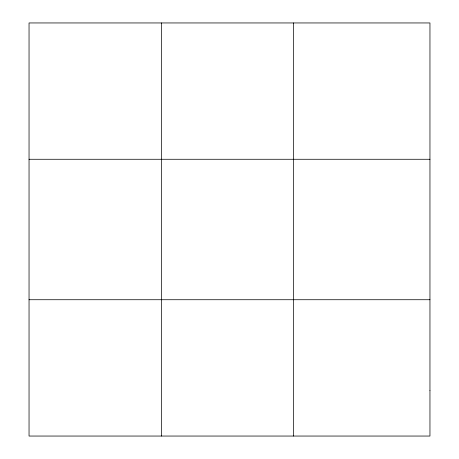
<?xml version="1.0" encoding="UTF-8"?>
<svg xmlns="http://www.w3.org/2000/svg" width="459" height="459" viewBox="0 0 459 459"><rect width="100%" height="100%" fill="white"/><g stroke="black" fill="none" stroke-linecap="round" stroke-linejoin="round"><path stroke-width="0.69" d="M161.344 22.95L161.344 436.05M293.645 22.95L293.645 436.05M29.043 159.273L429.957 159.273M29.043 299.727L429.957 299.727M429.957 390.609L429.957 436.05L29.043 436.05L29.043 22.95L429.957 22.95L429.957 390.609"/></g></svg>
